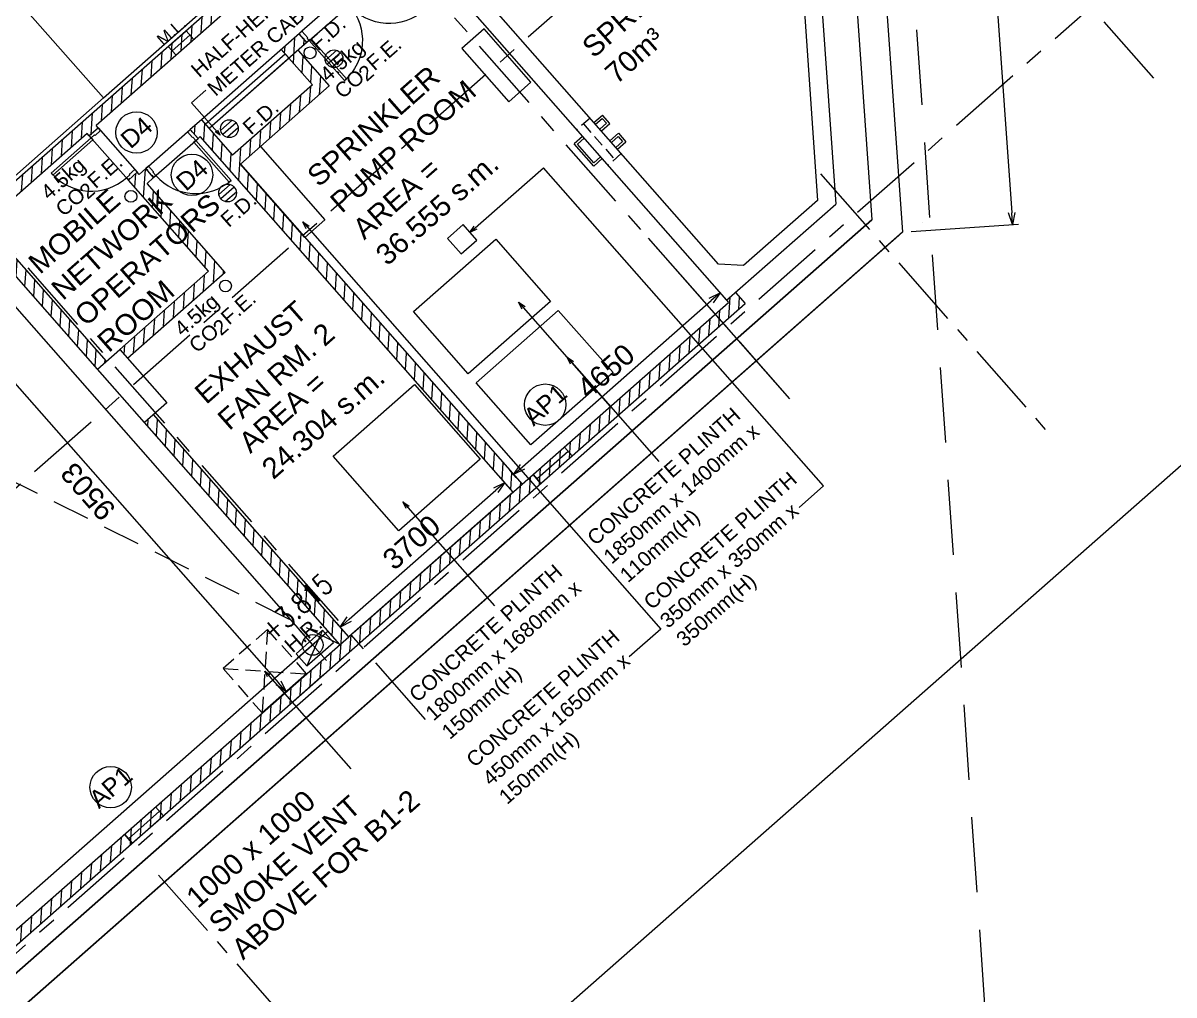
# Model space of a CAD drawing. Header units: millimetres. Extents: x 833681652 to 834427839, y 817425676 to 818089765.
# Drawn here: x 834360221 to 834379671, y 817951466 to 817967888 of the extents above; entities that cross this region are included whole.
import ezdxf
from ezdxf.enums import TextEntityAlignment as Align

# ---------------------------------------------------------------- set-up
doc = ezdxf.new("R2010")
doc.units = ezdxf.units.MM
doc.header["$LTSCALE"] = 100
for name, pattern in [('CENTER', [2, 1.25, -0.25, 0.25, -0.25]), ('DASHDOT2', [12.7, 6.35, -3.175, 0, -3.175]), ('Grid Line', [22.225, 12.7, -3.175, 3.175, -3.175]), ('Hidden', [9.525, 6.35, -3.175]), ('HIDDENX2', [19.05, 12.7, -6.35])]:
    doc.linetypes.add(name, pattern=pattern)
for name, color, linetype in [('A-COLS', 3, 'Continuous'), ('DLN020__', 6, 'Continuous'), ('DLN030_1', 1, 'Continuous'), ('DLN0401_', 7, 'Continuous'), ('DLN043__Room Name', 7, 'Continuous'), ('DLN052__', 7, 'Continuous'), ('DLN210__', 7, 'Continuous'), ('DLN220__', 7, 'Continuous'), ('DLN318__Louvres', 6, 'Continuous'), ('DLN323__Window & Door openings', 7, 'Continuous'), ('DLN580__', 4, 'Continuous'), ('DLN660', 1, 'Continuous'), ('DLN810__', 1, 'Continuous'), ('DLN910__', 3, 'Continuous'), ('FITDOOR', 7, 'Continuous'), ('HOZE REEL', 1, 'Continuous'), ('LEVEL', 7, 'Continuous'), ('MOE', 6, 'DASHDOT2')]:
    doc.layers.add(name, color=color, linetype=linetype)
for name, color, linetype, lineweight in [('A-DOOR', 6, 'Continuous', 9), ('A-PLINTH', 2, 'Continuous', 9), ('A-WALL', 7, 'Continuous', 9), ('DLN040__', 3, 'Continuous', 0)]:
    doc.layers.add(name, color=color, linetype=linetype, lineweight=lineweight)
doc.styles.add('romans', font='romans.shx')
doc.styles.get("Standard").update_dxf_attribs({"font": 'swiss.ttf'})
doc.styles.add('Swis721tBT', font='swissl.ttf')
doc.dimstyles.new('INTDIM', dxfattribs={"dimtxt": 200, "dimasz": 125, "dimexe": 100, "dimexo": 150, "dimgap": 80, "dimtad": 1, "dimdec": 0, "dimzin": 9, "dimdsep": 46, "dimtxsty": 'Swis721tBT', "dimblk": 'OPEN30', "dimcen": -125, "dimclrd": 256, "dimclre": 256, "dimclrt": 2, "dimaunit": 1, "dimadec": 1, "dimazin": 0, "dimtfac": 0.444444, "dimtdec": 0, "dimtix": 1, "dimtmove": 2, "dimatfit": 3, "dimldrblk": 'OPEN30', "dimfxl": 0, "dimtolj": 1, "dimlwd": -1, "dimlwe": -1, "dimarcsym": 0})
doc.dimstyles.new('INTDIM350', dxfattribs={"dimtxt": 350, "dimasz": 200, "dimexe": 100, "dimexo": 150, "dimgap": 100, "dimtad": 1, "dimdec": 0, "dimzin": 9, "dimdsep": 46, "dimtxsty": 'Swis721tBT', "dimblk": 'OPEN30', "dimcen": -125, "dimclrd": 256, "dimclre": 256, "dimclrt": 2, "dimaunit": 1, "dimadec": 1, "dimazin": 0, "dimtfac": 0.444444, "dimtdec": 0, "dimtix": 1, "dimtmove": 2, "dimatfit": 3, "dimldrblk": 'OPEN30', "dimfxl": 0, "dimtolj": 1, "dimlwd": -1, "dimlwe": -1, "dimarcsym": 0})
pattern_1 = [(86.3502, (834261331.75, 817978739.76), (-158.42802, 10.10571), [])]

# ---------------------------------------------------------------- blocks, each defined once
blk = doc.blocks.new('_Open30')
at = {"color": 0, "linetype": 'ByBlock', "lineweight": -2}
for p, q in [((-1, 0.268), (0, 0)), ((0, 0), (-1, -0.268)), ((0, 0), (-1, 0))]:
    blk.add_line(p, q, dxfattribs=at)
blk = doc.blocks.new('DLN_Parking - Parking - 2500 x 5000 _WL_-1233168-Car Park_B2_F')
at = {"layer": 'DLN660'}
for p, q in [((0, 0), (0, 5000)), ((0, 5000), (2500, 5000)), ((2500, 5000), (2500, 0)), ((2500, 0), (0, 0))]:
    blk.add_line(p, q, dxfattribs=at)
blk = doc.blocks.new('*D177')
at = {"layer": 'Defpoints', "color": 0}
for p in [(834373936, 817980735, 0), (834376943, 817964483), (834375081, 817964353, 0)]:
    blk.add_point(p, dxfattribs=at)
at = {"layer": 'DLN030_1', "linetype": 'Continuous'}
for p, q in [((834374086, 817980745), (834375897, 817980872)), ((834375811, 817980666), (834376929, 817964683)), ((834375231, 817964364), (834377042, 817964490))]:
    blk.add_line(p, q, dxfattribs=at)
at = {"layer": 'DLN030_1', "xscale": 200, "yscale": 200, "zscale": 200}
for p, rotation in [((834375797, 817980865), 94.0003522540779), ((834376943, 817964483), 274.0003522540779)]:
    blk.add_blockref('_Open30', p, dxfattribs=dict(at, rotation=rotation))
blk = doc.blocks.new('FSHR-V02')
for p, q in [((0, 0), (600, -273)), ((0, 0), (600, 0)), ((0, -273), (0, 0)), ((600, 0), (600, -273)), ((600, -273), (0, -273))]:
    blk.add_line(p, q)
blk = doc.blocks.new('A$C2ABD7BB2')
at = {"layer": 'DLN810__', "color": 6}
for p, q in [((59, 354, 0), (-132, 186, 0)), ((126, 311, 0), (-99, 113, 0)), ((163, 227, 0), (-21, 66, 0))]:
    blk.add_line(p, q, dxfattribs=at)
blk.add_circle((14, 212, 0), 150, dxfattribs=at)
blk = doc.blocks.new('DR1CD-flat-12')
at = {"layer": 'FITDOOR'}
for p, q in [((-900, 0), (0, 0)), ((0, 0), (0, -45)), ((-900, 0), (-900, -45)), ((0, -45), (-900, -45))]:
    blk.add_line(p, q, dxfattribs=at)
blk = doc.blocks.new('DR1CM-flat-12')
at = {"layer": 'FITDOOR', "color": 6}
blk.add_arc((0, 0), 900, 180, 270, dxfattribs=at)
blk = doc.blocks.new('DLN-Single Door - Opening 2 - 950 x2138 _WH_-1922936-Car Park_B2_F-flat-12')
at = {"layer": 'A-WALL', "lineweight": 25}
for p, q in [((-100, 500), (100, 500)), ((-100, -500), (100, -500))]:
    blk.add_line(p, q, dxfattribs=at)
at = {"layer": 'FITDOOR'}
for p, q in [((-100, 500), (-63, 500)), ((-100, 450), (-100, 500)), ((-100, 450), (-25, 450)), ((-63, 488), (-63, 500)), ((-25, 438), (-25, 450)), ((-25, 438), (100, 438)), ((62, 488), (62, 500)), ((62, 500), (100, 500)), ((100, 438), (100, 500)), ((-100, -450), (-100, -500)), ((-100, -450), (-25, -450)), ((-100, -500), (-63, -500)), ((-63, -488), (-63, -500)), ((-25, -438), (100, -438)), ((-25, -438), (-25, -450)), ((62, -488), (62, -500)), ((62, -500), (100, -500)), ((100, -438), (100, -500))]:
    blk.add_line(p, q, dxfattribs=at)
at = {"layer": 'A-WALL'}
for name in ['DR1CD-flat-12', 'DR1CM-flat-12']:
    blk.add_blockref(name, (-100, 450), dxfattribs=at)
blk = doc.blocks.new('DLN-Single Door - Opening 5 -  950 x 2025 _WH_-1665005-Car Park_B2_F-flat-12')
at = {"layer": 'A-WALL'}
blk.add_blockref('DLN-Single Door - Opening 2 - 950 x2138 _WH_-1922936-Car Park_B2_F-flat-12', (0, -5), dxfattribs=at)
blk = doc.blocks.new('DR1CD-flat-13')
at = {"layer": 'FITDOOR'}
for p, q in [((-45, 0), (-45, -900)), ((0, 0), (-45, 0)), ((0, -900), (0, 0)), ((0, -900), (-45, -900))]:
    blk.add_line(p, q, dxfattribs=at)
blk = doc.blocks.new('DR1CM-flat-13')
at = {"layer": 'FITDOOR', "color": 6}
blk.add_arc((0, 0), 900, 180, 270, dxfattribs=at)
blk = doc.blocks.new('DLN-Single Door - Opening 2 - 950 x2138 _WH_-1922936-Car Park_B2_F-flat-13')
at = {"layer": 'A-WALL', "lineweight": 25}
for p, q in [((-500, -100), (-500, 100)), ((500, -100), (500, 100))]:
    blk.add_line(p, q, dxfattribs=at)
at = {"layer": 'FITDOOR'}
for p, q in [((-500, 62), (-500, 100)), ((-438, 100), (-500, 100)), ((-488, 62), (-500, 62)), ((-438, -25), (-438, 100)), ((437, 100), (500, 100)), ((437, -25), (437, 100)), ((488, 62), (500, 62)), ((500, 62), (500, 100)), ((-488, -62), (-500, -62)), ((-500, -100), (-500, -62)), ((-450, -100), (-500, -100)), ((-450, -100), (-450, -25)), ((-438, -25), (-450, -25)), ((437, -25), (450, -25)), ((450, -100), (450, -25)), ((450, -100), (500, -100)), ((488, -62), (500, -62)), ((500, -100), (500, -62))]:
    blk.add_line(p, q, dxfattribs=at)
at = {"layer": 'A-WALL'}
for name in ['DR1CM-flat-13', 'DR1CD-flat-13']:
    blk.add_blockref(name, (450, -100), dxfattribs=at)
blk = doc.blocks.new('DLN-Single Door - Opening 5 -  950 x 2025 _WH_-1665005-Car Park_B2_F-flat-13')
at = {"layer": 'A-WALL'}
blk.add_blockref('DLN-Single Door - Opening 2 - 950 x2138 _WH_-1922936-Car Park_B2_F-flat-13', (-5, 0), dxfattribs=at)
blk = doc.blocks.new('DR1CD')
at = {"layer": 'FITDOOR'}
for p, q in [((0, 1), (45, 1)), ((0, 1), (0, 0)), ((45, 0), (45, 1)), ((0, 0), (45, 0))]:
    blk.add_line(p, q, dxfattribs=at)
blk = doc.blocks.new('DR2M')
at = {"layer": 'FITDOOR', "color": 6}
for centre, start, end in [((0, 0), 0, 90), ((1, 0), 90, 180)]:
    blk.add_arc(centre, 0.5, start, end, dxfattribs=at)
blk = doc.blocks.new('DR1AD')
at = {"layer": 'FITDOOR'}
for p, q in [((-45, 1), (0, 1)), ((-45, 1), (-45, 0)), ((0, 0), (0, 1)), ((-45, 0), (0, 0))]:
    blk.add_line(p, q, dxfattribs=at)
blk = doc.blocks.new('A$C35003EDD')
at = {"layer": 'A-WALL', "color": 1}
for p, q in [((834369048, 817977893), (834367716, 817976720)), ((834367839, 817976562), (834369190, 817977751))]:
    blk.add_line(p, q, dxfattribs=at)
at = {"layer": 'A-WALL'}
for p, q in [((834369227, 817977784), (834369095, 817977934)), ((834368382, 817977307), (834368420, 817977340)), ((834367801, 817976529), (834367669, 817976679))]:
    blk.add_line(p, q, dxfattribs=at)
at = {"layer": 'FITDOOR'}
for p, q in [((834369048, 817977893), (834369095, 817977934)), ((834369147, 817977780), (834369048, 817977893)), ((834369120, 817977906), (834369095, 817977934)), ((834369111, 817977898), (834369120, 817977906)), ((834369147, 817977780), (834369157, 817977789)), ((834369190, 817977751), (834369157, 817977789)), ((834369190, 817977751), (834369227, 817977784)), ((834369194, 817977804), (834369203, 817977812)), ((834369227, 817977784), (834369203, 817977812)), ((834367716, 817976720), (834367669, 817976679)), ((834367743, 817976595), (834367669, 817976679)), ((834367815, 817976608), (834367716, 817976720)), ((834367752, 817976603), (834367743, 817976595)), ((834367785, 817976565), (834367776, 817976557)), ((834367801, 817976529), (834367776, 817976557)), ((834367839, 817976562), (834367801, 817976529)), ((834367815, 817976608), (834367806, 817976600)), ((834367839, 817976562), (834367806, 817976600))]:
    blk.add_line(p, q, dxfattribs=at)
at = {"layer": 'FITDOOR', "xscale": -1800, "yscale": 1800, "zscale": 1800, "rotation": 221.3501958251704}
blk.add_blockref('DR2M', (834367839, 817976562), dxfattribs=at)
at = {"layer": 'FITDOOR', "xscale": -1, "yscale": 900.0000000000001, "rotation": 221.3501958251704}
for name, p in [('DR1AD', (834369190, 817977751)), ('DR1CD', (834367839, 817976562))]:
    blk.add_blockref(name, p, dxfattribs=at)
blk = doc.blocks.new('A$C5B925ABA')
at = {"layer": 'A-DOOR'}
blk.add_line((702, 100), (0, 100), dxfattribs=at)
for points in [[(0, 0, 0), (0, 200, 0)], [(0, 0, 0), (0, 200, 0)], [(702, 0, 0), (702, 200, 0)], [(702, 0, 0), (702, 200, 0)]]:
    blk.add_polyline3d(points, dxfattribs=at)
at = {"layer": 'DLN210__', "lineweight": 13}
for points in [[(0, 200, 0), (0, 0, 0)], [(0, 200, 0), (0, 0, 0)], [(0, 0, 0), (0, 200, 0)], [(702, 200, 0), (702, 0, 0)], [(702, 200, 0), (702, 0, 0)], [(702, 0, 0), (702, 200, 0)]]:
    blk.add_polyline3d(points, dxfattribs=at)
blk = doc.blocks.new('ELEX')
at = {"layer": 'LEVEL'}
for p, q in [((0, 0.5), (0, -0.5)), ((0.5, 0), (-0.5, 0))]:
    blk.add_line(p, q, dxfattribs=at)
blk.add_circle((0, 0), 0.25, dxfattribs=at)
at = {"layer": 'LEVEL', "style": 'romans'}
blk.add_attdef('ELEX', (0.257, 0.354), '', height=0.5, dxfattribs=at)
blk = doc.blocks.new('*D245')
at = {"layer": 'Defpoints', "color": 0}
for p in [(834358804, 817964087, 0), (834364932, 817956821, 0), (834364670, 817956590)]:
    blk.add_point(p, dxfattribs=at)
at = {"layer": 'DLN030_1', "linetype": 'Continuous'}
for p, q in [((834358691, 817963988), (834358316, 817963658)), ((834358523, 817963574), (834364537, 817956740)), ((834364820, 817956722), (834364594, 817956524))]:
    blk.add_line(p, q, dxfattribs=at)
at = {"layer": 'DLN030_1', "xscale": 200, "yscale": 200, "zscale": 200}
for p, rotation in [((834358391, 817963724), 131.3502635480299), ((834364670, 817956590), 311.3502635480299)]:
    blk.add_blockref('_Open30', p, dxfattribs=dict(at, rotation=rotation))
at = {"layer": 'DLN030_1', "color": 2, "insert": (834361320, 817959972), "char_height": 350, "attachment_point": 5, "rotation": 131.3503, "style": 'Swis721tBT'}
blk.add_mtext('\\A1;9503', dxfattribs=at)
blk = doc.blocks.new('*D286')
at = {"layer": 'Defpoints', "color": 0}
for p in [(834368361, 817960127), (834368504, 817959963, 0), (834365727, 817957519, 0)]:
    blk.add_point(p, dxfattribs=at)
at = {"layer": 'DLN030_1', "linetype": 'Continuous'}
for p, q in [((834368405, 817960076), (834368295, 817960202)), ((834365733, 817957814), (834368210, 817959994)), ((834365628, 817957632), (834365517, 817957757))]:
    blk.add_line(p, q, dxfattribs=at)
at = {"layer": 'DLN030_1', "xscale": 200, "yscale": 200, "zscale": 200}
for p, rotation in [((834368361, 817960127), 41.35026354802989), ((834365583, 817957682), 221.3502635480299)]:
    blk.add_blockref('_Open30', p, dxfattribs=dict(at, rotation=rotation))
at = {"layer": 'DLN030_1', "color": 2, "insert": (834366787, 817959114), "char_height": 350, "attachment_point": 5, "rotation": 41.3503, "style": 'Swis721tBT'}
blk.add_mtext('\\A1;3700', dxfattribs=at)
blk = doc.blocks.new('*D287')
at = {"layer": 'Defpoints', "color": 0}
for p in [(834372001, 817963331, 0), (834372001, 817963331), (834368654, 817960096, 0)]:
    blk.add_point(p, dxfattribs=at)
at = {"layer": 'DLN030_1', "linetype": 'Continuous'}
for p, q in [((834372101, 817963218), (834372068, 817963256)), ((834368661, 817960391), (834371851, 817963199)), ((834368555, 817960208), (834368445, 817960334))]:
    blk.add_line(p, q, dxfattribs=at)
at = {"layer": 'DLN030_1', "xscale": 200, "yscale": 200, "zscale": 200}
for p, rotation in [((834372001, 817963331), 41.35026354802989), ((834368511, 817960259), 221.3502635480299)]:
    blk.add_blockref('_Open30', p, dxfattribs=dict(at, rotation=rotation))
at = {"layer": 'DLN030_1', "color": 2, "insert": (834370071, 817962005), "char_height": 350, "attachment_point": 5, "rotation": 41.3503, "style": 'Swis721tBT'}
blk.add_mtext('\\A1;4650', dxfattribs=at)

msp = doc.modelspace()

# ---------------------------------------------------------------- hatches: boundary and pattern name
at = {"layer": 'A-WALL'}
h = msp.add_hatch(dxfattribs=at)
h.set_pattern_fill('ANSI31', scale=50)
h.set_pattern_definition(pattern_1)
h.paths.add_polyline_path([(834361480.6, 817962040.8), (834361630.7, 817962172.9), (834359580.5, 817964502.5), (834361307.1, 817966022), (834361340.1, 817965984.5), (834361490.3, 817966116.6), (834361457.2, 817966154.1), (834370015, 817973685.7), (834368330, 817975600.4), (834368367.5, 817975633.4), (834368235.4, 817975783.5), (834368047.7, 817975618.4), (834369732.8, 817973703.7), (834359448.4, 817964652.6), (834357006.1, 817967427.7), (834356855.7, 817967295.9)])
h = msp.add_hatch(dxfattribs=at)
h.set_pattern_fill('ANSI31', scale=50)
h.set_pattern_definition(pattern_1)
h.paths.add_polyline_path([(834368504.4, 817959963.1), (834368654.5, 817960095.2), (834363895.6, 817965502.6), (834365396.9, 817966823.9), (834364868.4, 817967424.5), (834365018.6, 817967556.6), (834364886.4, 817967706.8), (834364586.1, 817967442.5), (834365114.7, 817966841.9), (834363763.4, 817965652.8), (834363234.9, 817966253.3), (834363047.2, 817966088.1), (834363179.4, 817965938), (834363216.9, 817965971)])
h = msp.add_hatch(dxfattribs=at)
h.set_pattern_fill('ANSI31', scale=50)
h.set_pattern_definition(pattern_1)
h.paths.add_polyline_path([(834361988.1, 817962221), (834363639.6, 817963674.4), (834362316.1, 817965178.3), (834362428.7, 817965277.3), (834362296.6, 817965427.5), (834362184, 817965328.4), (834362150.9, 817965365.9), (834362000.8, 817965233.8), (834363357.3, 817963692.4), (834361855.9, 817962371.1)])
h = msp.add_hatch(dxfattribs=at)
h.set_pattern_fill('ANSI31', scale=50)
h.set_pattern_definition(pattern_1)
h.paths.add_polyline_path([(834340448.3, 817935005.2), (834372427.5, 817963149.3), (834372262.3, 817963336.9), (834372112.2, 817963204.8), (834372145.2, 817963167.3), (834340316.1, 817935155.3)])
h = msp.add_hatch(dxfattribs=at)
h.set_pattern_fill('ANSI31', scale=50)
h.set_pattern_definition(pattern_1)
h.paths.add_polyline_path([(834365576.7, 817957386.5), (834365726.8, 817957518.6), (834362423.5, 817961272.1), (834362273.4, 817961139.9)])

# ---------------------------------------------------------------- linework, layer by layer
msp.add_line((834373177.8, 817961540), (834370790.8, 817964252.3))
at = {"color": 2}
msp.add_lwpolyline([(834427839, 818002704.1), (834318889.5, 817906820.3), (834242269.6, 817993880.9), (834351219.2, 818089764.7)], close=True, dxfattribs=at)
at = {"layer": 'A-COLS', "lineweight": 18}
for p, q in [((834373935.9, 817980734.9), (834375081.5, 817964353.3)), ((834373448.9, 817980531.4), (834374565.4, 817964565.2)), ((834368011.3, 817967788.9), (834367636, 817967458.5)), ((834368804.1, 817966888), (834368011.3, 817967788.9)), ((834367636, 817967458.5), (834368428.8, 817966557.7)), ((834368428.8, 817966557.7), (834368804.1, 817966888)), ((834374565.4, 817964565.2), (834340679.3, 817934742.8, -0.1)), ((834340679.3, 817934742.8), (834374565.1, 817964564.9, -0.1)), ((834375081.5, 817964353.3), (834340559.2, 817933971)), ((834340559.2, 817933971), (834375023.9, 817964302.6))]:
    msp.add_line(p, q, dxfattribs=at)
at = {"layer": 'A-COLS'}
msp.add_lwpolyline([(834361480.4, 817962041.1), (834361855.7, 817962371.4), (834362648.5, 817961470.6), (834362273.2, 817961140.3)], close=True, dxfattribs=at)
at = {"layer": 'A-DOOR'}
msp.add_line((834362527.9, 817954570.6, -0.1), (834362001.1, 817954107, -0.1), dxfattribs=at)
for points in [[(834362593.9, 817954495.6, -0.1), (834362461.8, 817954645.7, -0.1)], [(834362593.9, 817954495.6, -0.1), (834362461.8, 817954645.7, -0.1)], [(834362067.1, 817954032, -0.1), (834361935, 817954182.1, -0.1)], [(834362067.1, 817954032, -0.1), (834361935, 817954182.1, -0.1)]]:
    msp.add_polyline3d(points, dxfattribs=at)
at = {"layer": 'A-PLINTH'}
for points, elevation in [([(834364233.2, 817965800.3), (834365323.3, 817964561.7), (834364985.4, 817964264.4), (834363895.4, 817965503)], -0.1), ([(834367658.7, 817964481.1), (834367395.9, 817964249.9), (834367627.1, 817963987.2), (834367889.9, 817964218.4)], 0.1), ([(834366820.9, 817963011.2), (834368209.7, 817964233.4), (834369134.6, 817963182.5), (834367745.8, 817961960.3)], 0.1), ([(834367878, 817961810.1), (834369266.7, 817963032.3), (834370191.7, 817961981.4), (834368802.9, 817960759.2)], 0.1), ([(834365464.3, 817960571.8), (834366838.1, 817961780.8), (834367948, 817960519.6), (834366574.2, 817959310.6)], -0.1)]:
    msp.add_lwpolyline(points, close=True, dxfattribs=dict(at, elevation=elevation))
at = {"layer": 'A-WALL'}
for p, q in [((834372955, 817979132.1, -0.1), (834373955, 817964827.2, -0.1)), ((834369732.6, 817973704, -0.1), (834359448.2, 817964653, -0.1)), ((834370014.8, 817973686, -0.1), (834361457, 817966154.5, -0.1)), ((834366890.5, 817969138.1, -0.1), (834372111.9, 817963205.2, -0.1)), ((834361306.9, 817966022.4, -0.1), (834359580.3, 817964502.9, -0.1)), ((834372262.1, 817963337.3, -0.1), (834372427.2, 817963149.6, -0.1)), ((834372111.9, 817963205.2, -0.1), (834372145, 817963167.7, -0.1)), ((834362423.3, 817961272.4), (834362273.2, 817961140.3)), ((834365295.7, 817956873.4, -0.1), (834364244.8, 817955948.4, -0.1)), ((834365013.5, 817956891.4, -0.1), (834364262.8, 817956230.7, -0.1)), ((834362067.1, 817954032, -0.1), (834362593.9, 817954495.6, -0.1)), ((834362067.1, 817954032, -0.1), (834362593.9, 817954495.6, -0.1))]:
    msp.add_line(p, q, dxfattribs=at)
at = {"layer": 'A-WALL', "lineweight": 18}
for p, q in [((834372731.7, 817978024.3, -0.1), (834373649.8, 817964891.6, -0.1)), ((834371973.8, 817963816.3, -0.1), (834367512.1, 817968886, -0.1)), ((834364943.1, 817967757.2, -0.1), (834363234.7, 817966253.7, -0.1)), ((834365075.3, 817967607.1, -0.1), (834363366.8, 817966103.5, -0.1)), ((834364585.9, 817967442.9, -0.1), (834365114.5, 817966842.3, -0.1)), ((834364868.2, 817967424.9, -0.1), (834365396.7, 817966824.3, -0.1)), ((834361480.4, 817962041.1, -0.1), (834356855.5, 817967296.2, -0.1)), ((834365114.5, 817966842.3, -0.1), (834363763.2, 817965653.1, -0.1)), ((834365396.7, 817966824.3, -0.1), (834363895.4, 817965503, -0.1)), ((834363234.7, 817966253.7, -0.1), (834363047, 817966088.5, -0.1)), ((834363234.7, 817966253.7, -0.1), (834363763.2, 817965653.1, -0.1)), ((834361339.9, 817965984.8, -0.1), (834361306.9, 817966022.4, -0.1)), ((834361490, 817966117, -0.1), (834361457, 817966154.5, -0.1)), ((834363216.7, 817965971.4, -0.1), (834363179.2, 817965938.4, -0.1)), ((834368504.2, 817959963.4, -0.1), (834363216.7, 817965971.4, -0.1)), ((834362296.3, 817965427.8, -0.1), (834362183.7, 817965328.7, -0.1)), ((834363895.4, 817965503, -0.1), (834368654.3, 817960095.6, -0.1)), ((834363357.1, 817963692.8, -0.1), (834362000.6, 817965234.2, -0.1)), ((834362183.7, 817965328.7, -0.1), (834362150.7, 817965366.3, -0.1)), ((834362428.5, 817965277.7, -0.1), (834362315.9, 817965178.6, -0.1)), ((834363639.4, 817963674.8, -0.1), (834362315.9, 817965178.6, -0.1)), ((834372111.9, 817963205.2, -0.1), (834373955, 817964827.2, -0.1)), ((834373649.8, 817964891.6, -0.1), (834372397.2, 817963789.3, -0.1)), ((834361630.5, 817962173.3, -0.1), (834359580.3, 817964502.9, -0.1)), ((834363357.1, 817963692.8, -0.1), (834361855.7, 817962371.4, 0)), ((834363639.4, 817963674.8, -0.1), (834361987.9, 817962221.3, 0)), ((834372397.2, 817963789.3, -0.1), (834371973.8, 817963816.3, -0.1)), ((834340448.1, 817935005.5, 0), (834372427.2, 817963149.6, -0.1)), ((834368654.3, 817960095.6, -0.1), (834372145, 817963167.7, -0.1)), ((834365576.5, 817957386.9, -0.1), (834362273.2, 817961140.3, -0.1)), ((834365726.6, 817957519, -0.1), (834362423.3, 817961272.4, -0.1)), ((834368504.2, 817959963.4, -0.1), (834365726.6, 817957519, -0.1)), ((834365801.7, 817957585.1, -0.1), (834368654.3, 817960095.6, -0.1)), ((834340315.9, 817935155.6, 0), (834365726.6, 817957519, -0.1)), ((834365351.3, 817957188.7, -0.1), (834365351, 817957189, -0.1))]:
    msp.add_line(p, q, dxfattribs=at)
at = {"layer": 'A-WALL', "color": 1, "linetype": 'Hidden', "lineweight": 18, "ltscale": 0.3}
for p, q in [((834369803.2, 817966282.7, -0.1), (834369578, 817966084.5, -0.1)), ((834369690.6, 817966183.6, -0.1), (834370219.1, 817965583, -0.1)), ((834370331.7, 817965682.1, -0.1), (834370106.5, 817965483.9, -0.1))]:
    msp.add_line(p, q, dxfattribs=at)
at = {"layer": 'A-WALL', "color": 6}
for p, q in [((834369869.2, 817966207.6, -0.1), (834370011.9, 817966333.1, -0.1)), ((834369895.7, 817966177.6, -0.1), (834370008.3, 817966276.7, -0.1)), ((834369968.3, 817966095, -0.1), (834370080.9, 817966194.1, -0.1)), ((834369994.8, 817966065, -0.1), (834370137.4, 817966190.5, -0.1)), ((834369677.1, 817965971.9, -0.1), (834369534.4, 817965846.3, -0.1)), ((834370140.1, 817965899.8, -0.1), (834370282.7, 817966025.3, -0.1)), ((834370166.5, 817965869.8, -0.1), (834370279.1, 817965968.9, -0.1)), ((834369703.5, 817965941.8, -0.1), (834369590.9, 817965842.7, -0.1)), ((834370239.2, 817965787.2, -0.1), (834370351.8, 817965886.3, -0.1)), ((834370265.6, 817965757.2, -0.1), (834370408.3, 817965882.7, -0.1)), ((834370007.4, 817965596.5, -0.1), (834369864.8, 817965471, -0.1)), ((834369981, 817965626.5, -0.1), (834369868.4, 817965527.4, -0.1))]:
    msp.add_line(p, q, dxfattribs=at)
at = {"layer": 'A-WALL', "color": 6, "lineweight": 18}
for p, q in [((834370080.9, 817966194.1, -0.1), (834370008.3, 817966276.7, -0.1)), ((834370137.4, 817966190.5, -0.1), (834370011.9, 817966333.1, -0.1)), ((834370279.1, 817965968.9, -0.1), (834370351.8, 817965886.3, -0.1)), ((834370282.7, 817966025.3, -0.1), (834370408.3, 817965882.7, -0.1)), ((834369864.8, 817965471, -0.1), (834369534.4, 817965846.3, -0.1)), ((834369868.4, 817965527.4, -0.1), (834369590.9, 817965842.7, -0.1))]:
    msp.add_line(p, q, dxfattribs=at)
at = {"layer": 'A-WALL', "color": 1}
for p, q in [((834361339.9, 817965984.8, -0.1), (834362000.6, 817965234.2, -0.1)), ((834361490, 817966117, -0.1), (834362150.7, 817965366.3, -0.1)), ((834362296.3, 817965427.8, -0.1), (834363047, 817966088.5, -0.1)), ((834362428.5, 817965277.7, -0.1), (834363179.2, 817965938.4, -0.1))]:
    msp.add_line(p, q, dxfattribs=at)
at = {"layer": 'A-WALL', "color": 5, "lineweight": 18}
msp.add_line((834375420.3, 817964518.2, -0.1), (834375420.3, 817964518.3, -0.1), dxfattribs=at)
at = {"layer": 'DLN020__', "linetype": 'Grid Line'}
for p, q in [((834379333.4, 817966957.5), (834315568.7, 818039411)), ((834373177.8, 817961540), (834309413.1, 818033993.6)), ((834367022.1, 817956122.6), (834303257.4, 818028576.2)), ((834383059.8, 817980233.3), (834313721.9, 817919210.7)), ((834386957.6, 817975804.3), (834317619.8, 817914781.7))]:
    msp.add_line(p, q, dxfattribs=at)
at = {"layer": 'DLN0401_', "color": 0}
for centre in [(834362138.8, 817966038.4), (834363076.3, 817965322.1, 0.1), (834369045.6, 817961439.9), (834361702.2, 817954977.1)]:
    msp.add_circle(centre, 350, dxfattribs=at)
at = {"layer": 'DLN040__'}
msp.add_line((834371002.1, 817957649.2), (834370466.5, 817957177.9), dxfattribs=at)
msp.add_lwpolyline([(834373335, 817959702.4), (834373749.7, 817960067.3), (834369017.7, 817965444.1)], dxfattribs=at)
at = {"layer": 'DLN052__', "color": 3, "linetype": 'CENTER', "ltscale": 10}
for p, q in [((834373698.3, 817965338.1), (834377649.3, 817960848.8)), ((834362510.4, 817953493.1), (834366461.3, 817949003.8))]:
    msp.add_line(p, q, dxfattribs=at)
at = {"layer": 'DLN210__', "lineweight": 13}
for points in [[(834362461.8, 817954645.7, -0.1), (834362593.9, 817954495.6, -0.1)], [(834362461.8, 817954645.7, -0.1), (834362593.9, 817954495.6, -0.1)], [(834362593.9, 817954495.6, -0.1), (834362461.8, 817954645.7, -0.1)], [(834361935, 817954182.1, -0.1), (834362067.1, 817954032, -0.1)], [(834361935, 817954182.1, -0.1), (834362067.1, 817954032, -0.1)], [(834362067.1, 817954032, -0.1), (834361935, 817954182.1, -0.1)]]:
    msp.add_polyline3d(points, dxfattribs=at)
at = {"layer": 'DLN220__', "color": 4, "linetype": 'HIDDENX2', "ltscale": 0.2}
for p, q in [((834364352.8, 817957642.1, -0.1), (834364262.8, 817956230.7, -0.1)), ((834364352.8, 817957642.1, -0.1), (834364262.8, 817956230.7, -0.1)), ((834363602.1, 817956981.4, -0.1), (834365013.5, 817956891.4, -0.1)), ((834363602.1, 817956981.4, -0.1), (834365013.5, 817956891.4, -0.1))]:
    msp.add_line(p, q, dxfattribs=at)
at = {"layer": 'DLN220__', "color": 4, "linetype": 'HIDDENX2', "ltscale": 0.2, "elevation": -0.1}
msp.add_lwpolyline([(834364352.8, 817957642.1), (834363602.1, 817956981.4), (834364262.8, 817956230.7), (834365013.5, 817956891.4)], close=True, dxfattribs=at)
msp.add_lwpolyline([(834364352.8, 817957642.1), (834363602.1, 817956981.4), (834364262.8, 817956230.7), (834365013.5, 817956891.4)], close=True, dxfattribs=at)
at = {"layer": 'DLN318__Louvres'}
for p, q in [((834362676.1, 817967493.8, -0.1), (834362976.4, 817967758.1, -0.1)), ((834363108.5, 817967608, -0.1), (834362976.4, 817967758.1, -0.1)), ((834363108.5, 817967608, -0.1), (834362976.4, 817967758.1, -0.1)), ((834362742.2, 817967418.8, -0.1), (834363042.5, 817967683, -0.1)), ((834362808.2, 817967343.7, -0.1), (834363108.5, 817967608, -0.1)), ((834362808.2, 817967343.7, -0.1), (834362676.1, 817967493.8, -0.1)), ((834363300.8, 817966178.5, -0.1), (834364652, 817967367.8, -0.1))]:
    msp.add_line(p, q, dxfattribs=at)
at = {"layer": 'DLN318__Louvres', "elevation": -0.1}
msp.add_lwpolyline([(834363234.7, 817966253.7), (834364585.9, 817967442.8), (834364718, 817967292.7), (834363366.8, 817966103.5)], close=True, dxfattribs=at)
at = {"layer": 'DLN580__'}
for centre in [(834365072.3, 817967384.1), (834365072.3, 817967384.1), (834362043.9, 817964958.8, -0.1), (834362043.9, 817964958.8, -0.1), (834363641.8, 817963445.9, -0.1), (834363641.8, 817963445.9, -0.1)]:
    msp.add_circle(centre, 100, dxfattribs=at)
at = {"layer": 'DLN810__'}
for p, q in [((834356771.1, 817966862.3), (834365115.5, 817957380.8, -0.1)), ((834340117.7, 817935380.9, 0), (834365153, 817957413.8, -0.1)), ((834346392.9, 817940904), (834365152.8, 817957414.1))]:
    msp.add_line(p, q, dxfattribs=at)
at = {"layer": 'DLN910__', "color": 5, "linetype": 'HIDDENX2'}
msp.add_line((834378337.3, 817924695.8), (834370736.1, 818033425.8), dxfattribs=at)
msp.add_line((834378337.3, 817924695.8), (834370736.1, 818033425.8), dxfattribs=at)
at = {"layer": 'MOE', "color": 6, "linetype": 'HIDDENX2', "ltscale": 0.5, "elevation": -0.1}
msp.add_lwpolyline([(834365576.7, 817957386.5), (834345851.8, 817967236.1), (834344838.4, 817966344.2)], dxfattribs=at)

# ---------------------------------------------------------------- block references
at = {"layer": 'DLN043__Room Name', "rotation": 41.35026354792087}
msp.add_blockref('A$C5B925ABA', (834368974.1, 817960110.6, -0.1), dxfattribs=at)
at = {"layer": 'DLN323__Window & Door openings'}
for name, p, rotation in [('A$C35003EDD', (-1816, -9958.1), 6.771992559802584e-05), ('DLN-Single Door - Opening 5 -  950 x 2025 _WH_-1665005-Car Park_B2_F-flat-12', (834361742, 817965679.3, -0.1), 41.35026354792093), ('DLN-Single Door - Opening 5 -  950 x 2025 _WH_-1665005-Car Park_B2_F-flat-13', (834362741.5, 817965686.4, -0.1), 41.35026354792093)]:
    msp.add_blockref(name, p, dxfattribs=dict(at, rotation=rotation))
at = {"layer": 'DLN580__', "xscale": -1, "rotation": 41.35026351806896}
msp.add_blockref('FSHR-V02', (834365284.5, 817957627.8, -0.1), dxfattribs=at)
at = {"layer": 'DLN660', "xscale": -1, "rotation": 41.35026349907999}
for p in [(834363455.6, 817968273.1), (834361578.9, 817966621.5)]:
    msp.add_blockref('DLN_Parking - Parking - 2500 x 5000 _WL_-1233168-Car Park_B2_F', p, dxfattribs=at)
at = {"layer": 'HOZE REEL', "rotation": 6.771992559802584e-05}
for p in [(834365462.3, 817967073.1, 0.1), (834363694.7, 817965890.8, 0.1), (834363664, 817964804.5, 0.1)]:
    msp.add_blockref('A$C2ABD7BB2', p, dxfattribs=at)
at = {"layer": 'LEVEL'}
ref = msp.add_blockref('ELEX', (834365115.5, 817957380.8, -0.1), dxfattribs=dict(at, xscale=700.0000000000001, yscale=700.0000000000001, zscale=700.0000000000001, rotation=41.3502635479213))
ref.add_attrib('ELEX', '+3.815', (834364440.4, 817957430.9, -0.1), dxfattribs={"color": 4, "height": 350, "rotation": 41.35026, "style": 'romans', "width": 0.8})

# ---------------------------------------------------------------- texts
at = {"layer": 'DLN0401_', "style": 'Swis721tBT'}
for s, p in [('D4', (834362138.8, 817966038.4)), ('D4', (834363076.3, 817965322.1, 0.1)), ('AP1', (834369045.6, 817961439.9)), ('AP1', (834361702.2, 817954977.1))]:
    msp.add_text(s, height=300, rotation=41.3502, dxfattribs=at).set_placement(p, align=Align.MIDDLE_CENTER)
at = {"layer": 'DLN0401_', "color": 0, "char_height": 350, "width": 4723.109, "attachment_point": 1, "rotation": 41.3502, "line_spacing_factor": 1.00667}
for s, insert in [('AREA = \\P36.555 s.m.', (834365756, 817964475.4)), ('AREA = \\P24.304 s.m.', (834363830.7, 817960865.7))]:
    msp.add_mtext(s, dxfattribs=dict(at, insert=insert))
at = {"layer": 'DLN040__', "insert": (834363523.8, 817966581, -0.1), "char_height": 250, "width": 5534.481, "attachment_point": 7, "rotation": 41.35026, "line_spacing_factor": 1.00667}
msp.add_mtext('HALF-HEIGHT SPRIKLER CHECK \\PMETER CAB. (T.L. +5.50)', dxfattribs=at)
at = {"layer": 'DLN040__', "attachment_point": 1}
for s, width, insert, char_height, rotation in [('\\A1;CONCRETE PLINTH\\P1850mm x 1400mm x 110mm(H)', 3580.796, (834369727.3, 817959233.4, 0), 250, 41.3502), ('\\A1;CONCRETE PLINTH\\P350mm x 350mm x 350mm(H)', 3580.796, (834370681.4, 817958149.2, 0), 250, 41.3502), ('\\A1;CONCRETE PLINTH\\P1800mm x 1680mm x 150mm(H)', 3580.796, (834366717.4, 817956584.4, 0), 250, 41.3502), ('\\A1;CONCRETE PLINTH\\P450mm x 1650mm x 150mm(H)', 3580.796, (834367684.4, 817955485.6, 0), 250, 41.3502), ('1000 x 1000', 3109.783, (834362942.1, 817953177.7, -0.1), 350, 41.35026), ('SMOKE VENT ABOVE FOR B1-2', 4465.783, (834363322.3, 817952745.7, -0.1), 350, 41.35026)]:
    msp.add_mtext_dynamic_manual_height_columns(s, width=width, gutter_width=1, heights=[0], dxfattribs=dict(at, insert=insert, char_height=char_height, rotation=rotation))
at = {"layer": 'DLN043__Room Name', "rotation": 41.35026, "line_spacing_factor": 1.00667}
for s, insert, char_height, width, attachment_point in [('SPRINKLER TANK 70m³', (834369632.2, 817967542.6, -0.1), 350, 5074.572, 1), ('M.L.', (834362866.8, 817968001.4, -0.1), 200, 2507.403, 3), ('SPRINKLER \\PPUMP ROOM', (834364986.7, 817965364.4, -0.1), 350, 4274.854, 1), ('MOBILE NETWORK OPERATORS\\PROOM', (834360275.3, 817963891.5), 350, 2638.868, 1), ('EXHAUST FAN RM. 2', (834363085.5, 817961694.2), 350, 3087.215, 1)]:
    msp.add_mtext(s, dxfattribs=dict(at, insert=insert, char_height=char_height, width=width, attachment_point=attachment_point))
at = {"layer": 'DLN580__', "style": 'Swis721tBT'}
for s, p in [('4.5kg', (834365374.1, 817966876.1)), ('CO  F.E.', (834365622.2, 817966594.2)), ('2', (834366027.8, 817966887.6)), ('4.5kg', (834360659.5, 817964886, -0.1)), ('CO  F.E.', (834360907.6, 817964604.1, -0.1)), ('2', (834361313.2, 817964897.5, -0.1)), ('4.5kg', (834362914, 817962581.5, -0.1)), ('CO  F.E.', (834363162.2, 817962299.5, -0.1)), ('2', (834363567.7, 817962592.9, -0.1))]:
    msp.add_text(s, height=250, rotation=41.3502, dxfattribs=at).set_placement(p)
at = {"layer": 'DLN580__'}
msp.add_text('H.R.', height=250, rotation=41.3502, dxfattribs=at).set_placement((834364776.2, 817957234.3, 0))
at = {"layer": 'HOZE REEL', "color": 6, "char_height": 250, "attachment_point": 1, "rotation": 41.41814}
for insert in [(834365041.3, 817967591.4), (834363905.9, 817966173.9, 0.1), (834363531.5, 817964610.1)]:
    msp.add_mtext_dynamic_manual_height_columns('F.D.', width=4603.783, gutter_width=1, heights=[0], dxfattribs=dict(at, insert=insert))

# ---------------------------------------------------------------- dimensions: what is measured, and where the dimension line sits
at = {"layer": 'DLN030_1'}
dim = msp.add_aligned_dim(p1=(834373935.9, 817980734.9, 0), p2=(834375081.5, 817964353.3), distance=1865.7, text=' ', dimstyle='INTDIM', override={"dimtxt": 400, "dimasz": 200, "dimarcsym": 2}, dxfattribs=at)
dim.commit()
dim.dimension.update_dxf_attribs({"geometry": '*D177', "text_midpoint": (834376369.8, 817972674.2, -0.1)})
for base, p1, p2, angle, picture, middle in [((834364669.6, 817956590.1, 0), (834358804, 817964087.4, -0.1), (834364932.3, 817956821.3, -0.1), 131.35026, '*D245', (834361320.2, 817959972.2, 0)), ((834372001.4, 817963330.8), (834368654.3, 817960095.6, -0.1), (834372001.4, 817963330.8, -0.1), 41.35026, '*D287', (834370071.2, 817962004.8)), ((834368360.6, 817960126.5), (834365726.6, 817957519, -0.1), (834368504.2, 817959963.4, -0.1), 41.35026, '*D286', (834366786.9, 817959114.4))]:
    dim = msp.add_linear_dim(base=base, p1=p1, p2=p2, angle=angle, dimstyle='INTDIM350', dxfattribs=at)
    dim.commit()
    dim.dimension.update_dxf_attribs({"geometry": picture, "text_midpoint": middle})

# ---------------------------------------------------------------- leaders
at = {"layer": 'DLN030_1', "color": 1}
for points in [[(834363552.4, 817965990.9, 0), (834363068.2, 817966541, 0), (834363307.3, 817966751.5, 0)], [(834364307.8, 817956936.4, -0.1), (834365759.3, 817955287.1, -0.1)]]:
    msp.add_leader(points, dimstyle='INTDIM', override={"dimtxt": 100, "dimasz": 100, "dimgap": 30, "dimtad": 0, "dimarcsym": 2}, dxfattribs=at)
at = {"layer": 'DLN040__'}
for points in [[(834367774.3, 817964349.8, 0.1), (834369017.7, 817965444.1, 0.1)], [(834364949, 817964527), (834371002.1, 817957649.2)], [(834368596.3, 817963171.7), (834370145.4, 817961411.6)], [(834369414.2, 817962242.5), (834370963.2, 817960482.3)], [(834366637.7, 817959799), (834368186.7, 817958038.8)]]:
    msp.add_leader(points, dimstyle='INTDIM', override={"dimgap": 80, "dimtad": 0}, dxfattribs=at)

doc.saveas('drawing.dxf')
